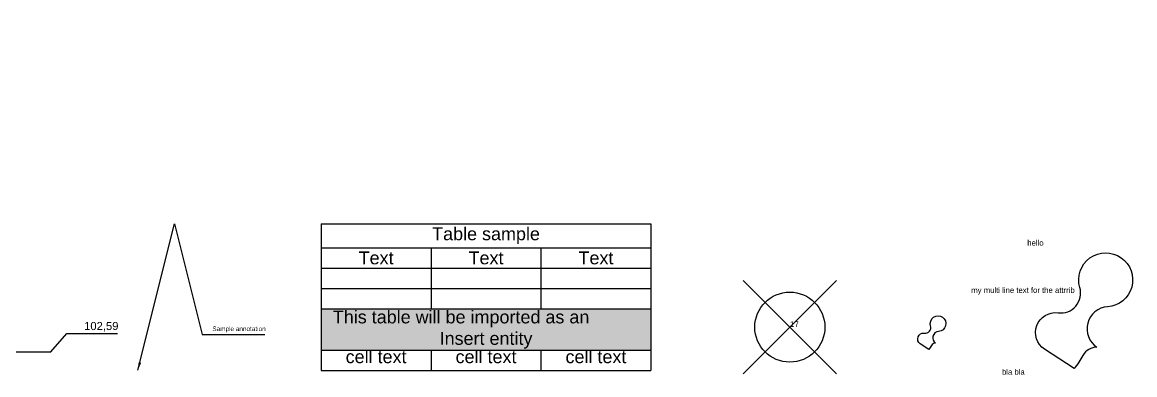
# Model space of a CAD drawing. Extents: x 1 to 1028, y -206 to 111.
# Drawn here: x 681.9 to 1028, y 1.5 to 111.2 of the extents above; entities that cross this region are included whole.
import ezdxf
from ezdxf.enums import TextEntityAlignment as Align

# ---------------------------------------------------------------- set-up
doc = ezdxf.new("R2010")
doc.units = 0
doc.header["$MEASUREMENT"] = 0
doc.header["$PDMODE"] = 34
doc.header["$PDSIZE"] = 0.1
doc.layers.get('0').update_dxf_attribs({"linetype": 'CONTINUOUS'})
doc.layers.get('DEFPOINTS').update_dxf_attribs({"linetype": 'CONTINUOUS'})
doc.layers.add('LAYER1', color=7, linetype='CONTINUOUS')
doc.styles.get("Standard").update_dxf_attribs({"font": 'arial.ttf'})
doc.dimstyles.new('ISO-25', dxfattribs={"dimtxt": 2.5, "dimasz": 2.5, "dimexe": 1.25, "dimexo": 0.625, "dimtad": 1, "dimtxsty": 'STANDARD', "dimcen": 2.5, "dimazin": 3, "dimtfac": 1, "dimtmove": 0, "dimatfit": 3})

# ---------------------------------------------------------------- blocks, each defined once
blk = doc.blocks.new('*D6')
at = {"layer": 'DEFPOINTS', "color": 0}
for p in [(313.19, 111.24), (700.77, 14.34), (660.87, 8.64)]:
    blk.add_point(p, dxfattribs=at)
at = {"layer": 'LAYER1', "color": 0}
for p, q in [((690.77, 8.64), (695.77, 14.34)), ((695.77, 14.34), (711.54, 14.34)), ((661.5, 8.64), (690.77, 8.64))]:
    blk.add_line(p, q, dxfattribs=at)
at = {"layer": 'LAYER1', "color": 0, "insert": (706.47, 16.47), "char_height": 2.5, "attachment_point": 5}
blk.add_mtext('102,59', dxfattribs=at)
blk = doc.blocks.new('*T9')
at = {"layer": 'LAYER1', "color": 0, "linetype": 'BYBLOCK'}
for p, q in [((0, 0), (102.59, 0)), ((0, 0), (0, -26.54)), ((102.59, 0), (102.59, -26.54)), ((0, -7.49), (102.59, -7.49)), ((34.2, -7.49), (34.2, -26.54)), ((68.4, -7.49), (68.4, -26.54)), ((0, -13.84), (102.59, -13.84)), ((0, -20.19), (102.59, -20.19)), ((0, -39.37), (0, -45.72)), ((34.2, -39.37), (102.59, -39.37)), ((34.2, -39.37), (34.2, -45.72)), ((68.4, -39.37), (68.4, -45.72)), ((102.59, -39.37), (102.59, -45.72)), ((0, -45.72), (102.59, -45.72))]:
    blk.add_line(p, q, dxfattribs=at)
at = {"layer": 'LAYER1', "color": 63, "linetype": 'BYBLOCK'}
for p, q in [((0, -26.54), (102.59, -26.54)), ((0, -26.54), (0, -39.37)), ((102.59, -26.54), (102.59, -39.37)), ((0, -39.37), (34.2, -39.37))]:
    blk.add_line(p, q, dxfattribs=at)
at = {"layer": 'LAYER1', "color": 165}
blk.add_solid([(0, -26.54), (0, -39.37), (102.59, -26.54), (102.59, -39.37)], dxfattribs=at)
at = {"layer": 'LAYER1', "color": 0, "char_height": 4}
for s, insert, width, attachment_point in [('Table sample', (51.3, -3.75), 102.5262, 5), ('Text', (17.1, -10.67), 34.1298, 5), ('Text', (51.3, -10.67), 34.1298, 5), ('Text', (85.5, -10.67), 34.1298, 5), ('cell text', (17.1, -39.4), 34.1298, 2), ('cell text', (51.3, -39.4), 34.1298, 2), ('cell text', (85.5, -39.4), 34.1298, 2)]:
    blk.add_mtext(s, dxfattribs=dict(at, insert=insert, width=width, attachment_point=attachment_point))
at = {"layer": 'LAYER1', "color": 7, "insert": (51.3, -32.96), "char_height": 4, "width": 102.5262, "attachment_point": 5}
blk.add_mtext('This table will be imported as an           Insert entity', dxfattribs=at)
blk = doc.blocks.new('MYBLOCK')
for p, q in [((-40, -40), (40, 40)), ((-40, 40), (40, -40))]:
    blk.add_line(p, q)
blk.add_circle((0, 0), 30)
blk.add_attdef('ATTINFO', (0, 0), '', height=5)
blk = doc.blocks.new('MY_BLOCK_V2')
blk.add_lwpolyline([(962.401, 0.361), (960.207, 1.793, -0.799559), (961.214, 4.499, 0.543862), (962.826, 6.378, -2.844377), (964.885, 4.947, 0.718751), (964.102, 1.949, 0.273794), (963.061, 1.333, -0.047611)], format="xyb", close=True)
at = {"flags": 8}
blk.add_attdef('PRESET_ATT', text='', height=0.411, dxfattribs=at).set_placement((958.93, 9.897), align=Align.TOP_LEFT)
blk.add_attdef('MULTI_LINE_ATT', text='', height=0.411).set_placement((954.807, 6.394), align=Align.TOP_LEFT)
for tag, p, flags in [('CONSTANT_ATT', (954.602, 2.353), 2), ('VERIFY_ATT', (957.052, -0.095), 4)]:
    blk.add_attdef(tag, p, '', height=0.411, dxfattribs=dict(flags=flags))

msp = doc.modelspace()

# ---------------------------------------------------------------- block references
msp.add_blockref('*T9', (774.866, 48.539))
ref = msp.add_blockref('MY_BLOCK_V2', (-3024.444, 1.951), dxfattribs=dict(xscale=4.191133180547078, yscale=4.191133180547078, zscale=4.191133180547078))
ref.add_attrib('MULTI_LINE_ATT_001', 'my multi line text for the attrrib', (977.123, 27.001), dxfattribs={"height": 1.72065})
ref.add_attrib('PRESET_ATT', 'hello', dxfattribs={"height": 1.7207}).set_placement((994.558, 43.43), align=Align.TOP_LEFT)
ref.add_attrib('VERIFY_ATT', 'bla bla', (986.688, 1.554), dxfattribs={"height": 1.7207})
at = {"xscale": 1.217889264582384, "yscale": 1.217889264582384, "zscale": 1.217889264582384}
msp.add_blockref('MY_BLOCK_V2', (-208.15, 8.99), dxfattribs=at)
at = {"layer": 'LAYER1', "xscale": 0.3633736948472006, "yscale": 0.3633736948472006, "zscale": 0.3633736948472006}
msp.add_blockref('MYBLOCK', (920.68, 16.353), dxfattribs=at).add_auto_attribs({'ATTINFO': '17'})

# ---------------------------------------------------------------- texts
at = {"layer": 'LAYER1', "insert": (741.024, 14.697), "char_height": 1.42493, "attachment_point": 7}
msp.add_mtext('Sample annotation', dxfattribs=at)

# ---------------------------------------------------------------- dimensions: what is measured, and where the dimension line sits
at = {"layer": 'LAYER1'}
dim = msp.add_ordinate_dim(feature_location=(660.872, 8.641), offset=(39.898, 5.7), dtype=0, origin=(313.19, 111.235), dimstyle='ISO-25', dxfattribs=at)
dim.commit()
dim.dimension.update_dxf_attribs({"geometry": '*D6', "text_midpoint": (706.469, 16.468)})

# ---------------------------------------------------------------- leaders
at = {"layer": 'LAYER1', "annotation_type": 0, "has_hookline": 1, "hookline_direction": 0, "text_width": 16.374}
msp.add_leader([(717.869, 2.941), (729.268, 48.539), (737.899, 14.072), (740.399, 14.072)], dimstyle='ISO-25', dxfattribs=at)

doc.saveas('drawing.dxf')
